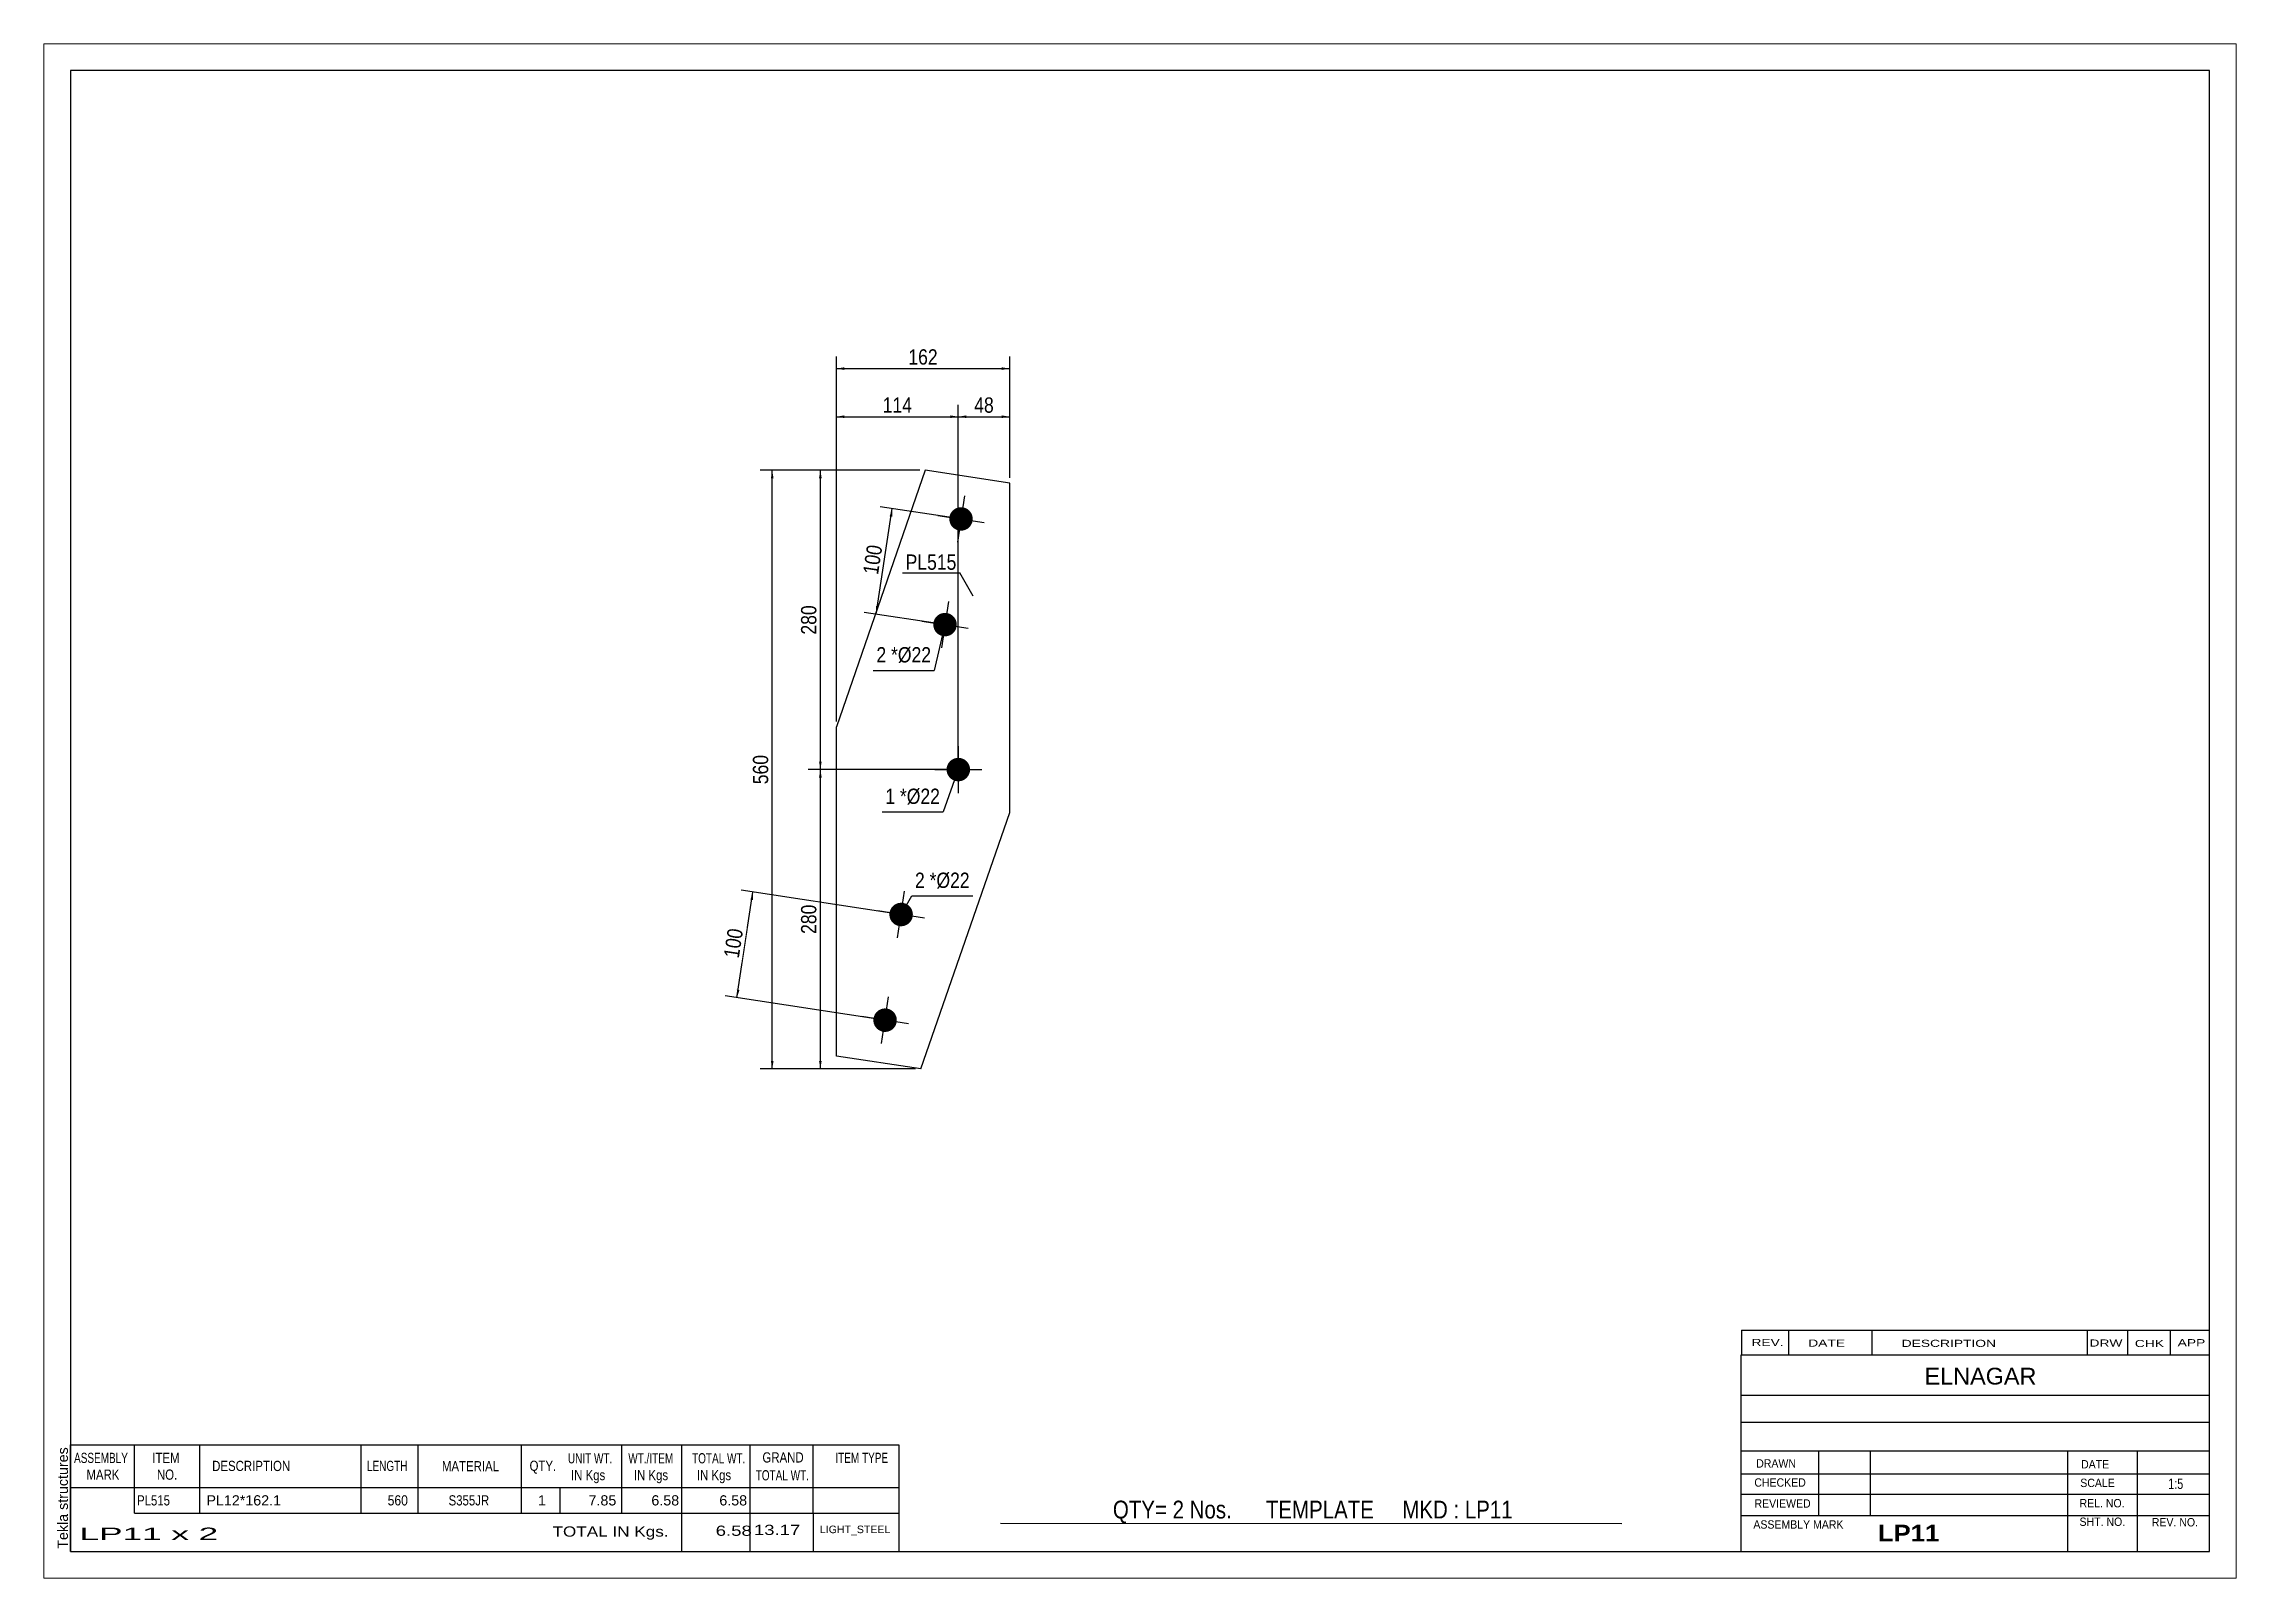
# Paper-space layout 'Layout1' of a CAD drawing. Header units: millimetres. Extents: x 0 to 410, y 0 to 287.
# The model-space entities are those that its viewports show. They can reach past a viewport. Long polylines and large blocks are cut down to what shows.
import ezdxf

# ---------------------------------------------------------------- set-up
doc = ezdxf.new("R2010")
doc.units = ezdxf.units.MM
doc.layers.add('Viewport layer', color=7, linetype='Continuous', plot=False)
doc.styles.add('Arial', font='ARIAL.TTF', dxfattribs={"height": 0.2})
doc.styles.add('Arial Bold', font='ARIALBD.TTF', dxfattribs={"height": 0.2})
doc.styles.add('Arial Narrow', font='ARIALN.TTF', dxfattribs={"height": 0.2})

# ---------------------------------------------------------------- blocks, each defined once
blk = doc.blocks.new('Unknown-629109844-1212')
at = {"color": 5, "linetype": 'Continuous'}
for p, q in [((256.78, 130.75), (-143.22, 130.75)), ((-143.22, 130.75), (-143.22, -146.25)), ((256.78, -146.25), (256.78, 130.75)), ((-143.22, -146.25), (256.78, -146.25))]:
    blk.add_line(p, q, dxfattribs=at)
at = {"color": 174, "linetype": 'Continuous', "style": 'Arial'}
blk.add_text('Tekla structures', height=1.9102, rotation=90, dxfattribs=at).set_placement((-143.72, -145.75))
blk = doc.blocks.new('Bolt-629109844-1282 - 1222')
at = {"linetype": 'Continuous'}
for points in [[(9.93, -26.78, -1), (14.28, -27.44, -1)], [(6.93, -46.55, -1), (11.28, -47.21, -1)]]:
    blk.add_hatch(color=3, dxfattribs=at).paths.add_polyline_path(points)
at = {"color": 3, "linetype": 'Continuous'}
for p, q in [((11.44, -31.46), (12.76, -22.76)), ((16.45, -27.77), (7.75, -26.45)), ((8.45, -51.23), (9.77, -42.53)), ((13.46, -47.54), (4.76, -46.22))]:
    blk.add_line(p, q, dxfattribs=at)
blk = doc.blocks.new('Part-629109844-1241 - 1222')
at = {"color": 2, "linetype": 'Continuous'}
for p, q in [((16.59, 55.99), (0, 8)), ((32.41, 53.59), (16.59, 55.99)), ((32.41, -8), (32.41, 53.59)), ((0, -53.59), (0, 8)), ((15.82, -55.99), (32.41, -8)), ((15.82, -55.99), (0, -53.59))]:
    blk.add_line(p, q, dxfattribs=at)
blk = doc.blocks.new('Bolt-629109844-1277 - 1222')
at = {"linetype": 'Continuous'}
for points in [[(25.48, 46.55, -1), (21.13, 47.21, -1)], [(22.49, 26.78, -1), (18.14, 27.44, -1)]]:
    blk.add_hatch(color=3, dxfattribs=at).paths.add_polyline_path(points)
at = {"color": 3, "linetype": 'Continuous'}
for p, q in [((23.97, 51.23), (22.65, 42.53)), ((18.96, 47.54), (27.66, 46.22)), ((20.97, 31.46), (19.65, 22.76)), ((15.96, 27.77), (24.66, 26.45))]:
    blk.add_line(p, q, dxfattribs=at)
blk = doc.blocks.new('Bolt-629109844-1318 - 1222')
at = {"linetype": 'Continuous'}
blk.add_hatch(color=3, dxfattribs=at).paths.add_polyline_path([(22.8, 2.2, -1), (22.8, -2.2, -1)])
at = {"color": 3, "linetype": 'Continuous'}
for p, q in [((22.8, 4.4), (22.8, -4.4)), ((18.4, 0), (27.2, 0))]:
    blk.add_line(p, q, dxfattribs=at)
blk = doc.blocks.new('StraightDimension-629109844-1331 - 1222')
at = {"linetype": 'Continuous'}
for points in [[(24.3, 65.75), (22.8, 66), (24.3, 66.25)], [(30.91, 66.25), (32.41, 66), (30.91, 65.75)]]:
    blk.add_hatch(color=7, dxfattribs=at).paths.add_polyline_path(points)
at = {"color": 7, "linetype": 'Continuous'}
for p, q in [((22.8, 1), (22.8, 68.25)), ((22.8, 66), (32.41, 66)), ((32.41, 54.59), (32.41, 68.25))]:
    blk.add_line(p, q, dxfattribs=at)
at = {"color": 0}
blk.add_wipeout([(30.04, 66.15), (30.04, 70.35), (25.18, 70.35), (25.18, 66.15)], dxfattribs=at)
at = {"color": 3, "style": 'Arial Narrow'}
blk.add_text('48', height=2.863, dxfattribs=at).set_placement((25.78, 66.75))
blk = doc.blocks.new('StraightDimension-629109844-1357 - 1222')
at = {"linetype": 'Continuous'}
for points in [[(1.5, 65.75), (0, 66), (1.5, 66.25)], [(21.3, 66.25), (22.8, 66), (21.3, 65.75)]]:
    blk.add_hatch(color=7, dxfattribs=at).paths.add_polyline_path(points)
at = {"color": 7, "linetype": 'Continuous'}
for p, q in [((0, 9), (0, 68.25)), ((0, 66), (22.8, 66)), ((22.8, 1), (22.8, 68.25))]:
    blk.add_line(p, q, dxfattribs=at)
at = {"color": 0}
blk.add_wipeout([(14.74, 66.15), (14.74, 70.35), (8.06, 70.35), (8.06, 66.15)], dxfattribs=at)
at = {"color": 3, "style": 'Arial Narrow'}
blk.add_text('114', height=2.863, dxfattribs=at).set_placement((8.66, 66.75))
blk = doc.blocks.new('StraightDimension-629109844-1374 - 1222')
at = {"linetype": 'Continuous'}
for points in [[(1.5, 74.75), (0, 75), (1.5, 75.25)], [(30.91, 75.25), (32.41, 75), (30.91, 74.75)]]:
    blk.add_hatch(color=7, dxfattribs=at).paths.add_polyline_path(points)
at = {"color": 7, "linetype": 'Continuous'}
for p, q in [((0, 9), (0, 77.25)), ((0, 75), (32.41, 75)), ((32.41, 54.59), (32.41, 77.25))]:
    blk.add_line(p, q, dxfattribs=at)
at = {"color": 0}
blk.add_wipeout([(19.55, 75.15), (19.55, 79.35), (12.86, 79.35), (12.86, 75.15)], dxfattribs=at)
at = {"color": 3, "style": 'Arial Narrow'}
blk.add_text('162', height=2.863, dxfattribs=at).set_placement((13.46, 75.75))
blk = doc.blocks.new('StraightDimension-629109844-1383 - 1222')
at = {"linetype": 'Continuous'}
for points in [[(-3.25, 54.49), (-3, 55.99), (-2.75, 54.49)], [(-2.75, 1.5), (-3, 0), (-3.25, 1.5)]]:
    blk.add_hatch(color=7, dxfattribs=at).paths.add_polyline_path(points)
at = {"color": 7, "linetype": 'Continuous'}
for p, q in [((15.59, 55.99), (-5.25, 55.99)), ((-3, 0), (-3, 55.99)), ((21.8, 0), (-5.25, 0))]:
    blk.add_line(p, q, dxfattribs=at)
at = {"color": 0}
blk.add_wipeout([(-3.15, 31.34), (-7.35, 31.34), (-7.35, 24.65), (-3.15, 24.65)], dxfattribs=at)
at = {"color": 3, "style": 'Arial Narrow'}
blk.add_text('280', height=2.863, rotation=90.0002, dxfattribs=at).set_placement((-3.75, 25.25))
blk = doc.blocks.new('StraightDimension-629109844-1402 - 1222')
at = {"linetype": 'Continuous'}
for points in [[(-3.25, -1.5), (-3, 0), (-2.75, -1.5)], [(-2.75, -54.49), (-3, -55.99), (-3.25, -54.49)]]:
    blk.add_hatch(color=7, dxfattribs=at).paths.add_polyline_path(points)
at = {"color": 7, "linetype": 'Continuous'}
for p, q in [((21.8, 0), (-5.25, 0)), ((-3, -55.99), (-3, 0)), ((14.82, -55.99), (-5.25, -55.99))]:
    blk.add_line(p, q, dxfattribs=at)
at = {"color": 0}
blk.add_wipeout([(-3.15, -24.65), (-7.35, -24.65), (-7.35, -31.34), (-3.15, -31.34)], dxfattribs=at)
at = {"color": 3, "style": 'Arial Narrow'}
blk.add_text('280', height=2.863, rotation=90.0002, dxfattribs=at).set_placement((-3.75, -30.74))
blk = doc.blocks.new('StraightDimension-629109844-1419 - 1222')
at = {"linetype": 'Continuous'}
for points in [[(-12.25, 54.49), (-12, 55.99), (-11.75, 54.49)], [(-11.75, -54.49), (-12, -55.99), (-12.25, -54.49)]]:
    blk.add_hatch(color=7, dxfattribs=at).paths.add_polyline_path(points)
at = {"color": 7, "linetype": 'Continuous'}
for p, q in [((15.59, 55.99), (-14.25, 55.99)), ((-12, -55.99), (-12, 55.99)), ((14.82, -55.99), (-14.25, -55.99))]:
    blk.add_line(p, q, dxfattribs=at)
at = {"color": 0}
blk.add_wipeout([(-12.15, 3.34), (-16.35, 3.34), (-16.35, -3.34), (-12.15, -3.34)], dxfattribs=at)
at = {"color": 3, "style": 'Arial Narrow'}
blk.add_text('560', height=2.863, rotation=90.0002, dxfattribs=at).set_placement((-12.75, -2.74))
blk = doc.blocks.new('StraightDimension-629109844-1431 - 1222')
at = {"linetype": 'Continuous'}
for points in [[(9.96, 47.39), (10.43, 48.83), (10.45, 47.31)], [(7.91, 30.5), (7.43, 29.06), (7.41, 30.58)]]:
    blk.add_hatch(color=7, dxfattribs=at).paths.add_polyline_path(points)
at = {"color": 7, "linetype": 'Continuous'}
for p, q in [((7.43, 29.06), (10.43, 48.83)), ((22.32, 47.03), (8.2, 49.17)), ((19.32, 27.26), (5.21, 29.39))]:
    blk.add_line(p, q, dxfattribs=at)
at = {"color": 0}
blk.add_wipeout([(9.28, 42.27), (5.13, 42.9), (4.13, 36.29), (8.28, 35.66)], dxfattribs=at)
at = {"color": 3, "style": 'Arial Narrow'}
blk.add_text('100', height=2.863, rotation=81.3887, dxfattribs=at).set_placement((7.78, 36.35))
blk = doc.blocks.new('StraightDimension-629109844-1443 - 1222')
at = {"linetype": 'Continuous'}
for points in [[(-16.08, -24.36), (-15.61, -22.91), (-15.58, -24.43)], [(-18.13, -41.24), (-18.6, -42.69), (-18.62, -41.17)]]:
    blk.add_hatch(color=7, dxfattribs=at).paths.add_polyline_path(points)
at = {"color": 7, "linetype": 'Continuous'}
for p, q in [((-18.6, -42.69), (-15.61, -22.91)), ((11.11, -26.96), (-17.83, -22.57)), ((8.12, -46.73), (-20.83, -42.35))]:
    blk.add_line(p, q, dxfattribs=at)
at = {"color": 0}
blk.add_wipeout([(-16.75, -29.47), (-20.9, -28.84), (-21.9, -35.45), (-17.75, -36.08)], dxfattribs=at)
at = {"color": 3, "style": 'Arial Narrow'}
blk.add_text('100', height=2.863, rotation=81.3887, dxfattribs=at).set_placement((-18.26, -35.4))
blk = doc.blocks.new('CBS_CALLOFF-629109844-1558')
at = {"color": 7, "linetype": 'Continuous'}
blk.add_line((30.66, -140.98), (146.89, -141), dxfattribs=at)
at = {"color": 3, "linetype": 'Continuous', "style": 'Arial Narrow'}
blk.add_text('QTY= 2 Nos.      TEMPLATE     MKD : LP11', height=3.3405, dxfattribs=at).set_placement((51.71, -140.09))
blk = doc.blocks.new('CBS_BOM-629109844-1557')
at = {"color": 7, "linetype": 'Continuous'}
for p, q in [((-143.25, -134.28), (-143.25, -126.28)), ((-143.25, -126.28), (11.67, -126.28)), ((-131.25, -134.28), (-131.25, -126.28)), ((-119.06, -134.28), (-119.06, -126.28)), ((-88.9, -134.28), (-88.9, -126.28)), ((-78.22, -134.28), (-78.22, -126.28)), ((-58.9, -134.28), (-58.9, -126.28)), ((-40.1, -134.28), (-40.1, -126.28)), ((-28.89, -134.28), (-28.89, -126.28)), ((-16.1, -134.28), (-16.1, -126.28)), ((-4.35, -134.28), (-4.35, -126.28)), ((11.67, -126.29), (11.66, -134.27)), ((-143.25, -134.28), (11.67, -134.28)), ((-143.25, -139.08), (-143.25, -134.28)), ((-131.25, -139.08), (-131.25, -134.28)), ((-119.06, -139.08), (-119.06, -134.28)), ((-88.9, -139.08), (-88.9, -134.28)), ((-78.22, -139.08), (-78.22, -134.28)), ((-58.9, -139.08), (-58.9, -134.28)), ((-51.64, -139.08), (-51.64, -134.28)), ((-40.1, -139.08), (-40.1, -134.28)), ((-28.89, -139.08), (-28.89, -134.28)), ((-16.1, -139.08), (-16.1, -134.28)), ((-4.34, -139.08), (-4.34, -134.28)), ((11.67, -134.29), (11.67, -139.08)), ((-143.25, -146.28), (-143.25, -139.1)), ((-131.25, -139.08), (11.67, -139.08)), ((-28.89, -146.28), (-28.89, -139.1)), ((-16.1, -146.28), (-16.1, -139.1)), ((-4.3, -146.28), (-4.3, -139.1)), ((11.67, -139.08), (11.67, -146.28)), ((-143.25, -146.28), (11.67, -146.28))]:
    blk.add_line(p, q, dxfattribs=at)
at = {"color": 3, "linetype": 'Continuous', "style": 'Arial'}
for s, height, width, p in [('ASSEMBLY', 1.91, 0.7, (-142.57, -129.71)), ('MARK', 1.91, 0.8, (-140.25, -132.84)), ('ITEM', 1.91, 0.8, (-127.93, -129.71)), ('NO.', 1.91, 0.8, (-127.07, -132.84)), ('DESCRIPTION', 1.9102, 0.8, (-116.74, -131.21)), ('LENGTH', 1.91, 0.7, (-87.79, -131.21)), ('MATERIAL', 1.91, 0.8, (-73.77, -131.26)), ('QTY.', 1.91, 0.8, (-57.38, -131.18)), ('UNIT WT.', 1.91, 0.7, (-50.21, -129.78)), ('IN Kgs', 1.91, 0.8, (-49.63, -132.92)), ('WT./ITEM', 1.91, 0.7, (-38.92, -129.78)), ('IN Kgs', 1.91, 0.8, (-37.88, -132.92)), ('TOTAL WT.', 1.91, 0.7, (-26.99, -129.78)), ('IN Kgs', 1.91, 0.8, (-26.09, -132.92)), ('TOTAL WT.', 1.91, 0.7, (-15.09, -132.96)), ('GRAND', 1.91, 0.8, (-13.83, -129.62)), ('ITEM TYPE', 1.91, 0.7, (-0.19, -129.7))]:
    blk.add_text(s, height=height, dxfattribs=dict(at, width=width)).set_placement(p)
at = {"color": 7, "linetype": 'Continuous', "style": 'Arial'}
for s, width, p in [('PL515', 0.8, (-130.8, -137.65)), ('560', 0.85, (-83.92, -137.65)), ('S355JR', 0.8, (-72.53, -137.65))]:
    blk.add_text(s, height=1.91, dxfattribs=dict(at, width=width)).set_placement(p)
for s, p in [('PL12*162.1', (-117.81, -137.65)), ('1', (-55.81, -137.65)), ('7.85', (-46.35, -137.65)), ('6.58', (-34.6, -137.65)), ('6.58', (-21.89, -137.65))]:
    blk.add_text(s, height=1.91, dxfattribs=at).set_placement(p)
at = {"color": 6, "linetype": 'Continuous', "style": 'Arial'}
for s, height, width, p in [('LP11 x 2', 2.292, 2.05, (-141.53, -144.09)), ('TOTAL IN Kgs.', 1.9102, 1.2, (-53.09, -143.48)), ('6.58', 1.91, 1.3, (-22.57, -143.33)), ('13.17', 1.91, 1.3, (-15.43, -143.17))]:
    blk.add_text(s, height=height, dxfattribs=dict(at, width=width)).set_placement(p)
blk.add_text('LIGHT_STEEL', height=1.4135, dxfattribs=at).set_placement((-3.08, -142.83))
blk = doc.blocks.new('CBS_NAME_BLOG-629109844-1559')
at = {"color": 7, "linetype": 'Continuous'}
for p, q in [((169.19, -146.21), (169.18, -109.5)), ((169.19, -109.5), (256.7, -109.5)), ((169.19, -117.04), (256.71, -117.04)), ((169.26, -122.09), (256.78, -122.09)), ((169.19, -127.46), (256.7, -127.46)), ((183.71, -139.57), (183.71, -127.47)), ((193.39, -139.54), (193.39, -127.47)), ((230.31, -146.21), (230.31, -127.48)), ((243.36, -146.21), (243.36, -127.47)), ((169.19, -131.76), (256.78, -131.74)), ((169.19, -135.51), (256.7, -135.51)), ((169.19, -139.55), (256.7, -139.55)), ((169.19, -146.25), (256.78, -146.25))]:
    blk.add_line(p, q, dxfattribs=at)
at = {"color": 3, "linetype": 'Continuous', "style": 'Arial'}
blk.add_text('ELNAGAR', height=3.133, dxfattribs=at).set_placement((203.51, -115.03))
at = {"color": 3, "linetype": 'Continuous'}
for s, height, style, width, p in [('DRAWN', 1.566, 'Arial', 0.9, (172.02, -130.57)), ('DATE', 1.566, 'Arial', 0.9, (232.78, -130.73)), ('CHECKED', 1.566, 'Arial', 0.9, (171.67, -134.14)), ('SCALE', 1.566, 'Arial', 0.9, (232.63, -134.21)), ('1:5', 1.957, 'Arial Narrow', 0.9, (249.08, -134.57)), ('REVIEWED', 1.566, 'Arial', 0.9, (171.7, -138.06)), ('REL. NO.', 1.566, 'Arial', 0.9, (232.49, -138.01)), ('ASSEMBLY MARK', 1.5663, 'Arial', 0.9, (171.49, -141.99)), ('LP11', 3.131, 'Arial Bold', 1.1, (194.77, -144.39)), ('SHT. NO.', 1.566, 'Arial', 0.9, (232.49, -141.48)), ('REV. NO.', 1.566, 'Arial', 0.9, (246.01, -141.57))]:
    blk.add_text(s, height=height, dxfattribs=dict(at, style=style, width=width)).set_placement(p)
blk = doc.blocks.new('CBS_REVISION-629109844-1560')
at = {"color": 7, "linetype": 'Continuous'}
for p, q in [((169.27, -104.87), (256.77, -104.87)), ((169.27, -104.87), (169.27, -109.5)), ((178.07, -104.87), (178.07, -109.5)), ((193.66, -104.87), (193.66, -109.44)), ((233.92, -104.87), (233.92, -109.5)), ((241.46, -104.87), (241.46, -109.5)), ((249.41, -104.87), (249.41, -109.5)), ((169.27, -109.5), (256.77, -109.5))]:
    blk.add_line(p, q, dxfattribs=at)
at = {"color": 7, "style": 'Arial Narrow', "width": 1.7}
for s, height, p in [('REV.', 1.326, (171.13, -107.82)), ('APP', 1.326, (250.84, -107.87)), ('DATE', 1.326, (181.75, -107.94)), ('DESCRIPTION', 1.3257, (199.23, -107.99)), ('DRW', 1.326, (234.35, -107.93)), ('CHK', 1.326, (242.83, -108.02))]:
    blk.add_text(s, height=height, dxfattribs=at).set_placement(p)
blk = doc.blocks.new('Mark-629109844-1236 - 1222')
at = {"color": 0}
blk.add_wipeout([(22.46, 37.37), (22.46, 40.37), (12.95, 40.37), (12.95, 37.37)], dxfattribs=at)
blk.add_wipeout([(22.46, 37.37), (22.46, 40.37), (12.95, 40.37), (12.95, 37.37)], dxfattribs=at)
at = {"color": 7, "linetype": 'Continuous'}
for p in [(12.35, 36.77), (25.56, 32.44)]:
    blk.add_line(p, (23.06, 36.77), dxfattribs=at)
at = {"color": 3, "style": 'Arial Narrow'}
blk.add_text('PL515', height=2.863, dxfattribs=at).set_placement((12.95, 37.37))
blk = doc.blocks.new('Mark-629109844-1314 - 1222')
at = {"color": 0}
blk.add_wipeout([(10.98, -6.43), (10.98, -3.43), (9.16, -3.43), (9.16, -6.43)], dxfattribs=at)
blk.add_wipeout([(10.98, -6.43), (10.98, -3.43), (9.16, -3.43), (9.16, -6.43)], dxfattribs=at)
blk.add_wipeout([(13.16, -6.43), (13.16, -3.43), (11.88, -3.43), (11.88, -6.43)], dxfattribs=at)
blk.add_wipeout([(13.16, -6.43), (13.16, -3.43), (11.88, -3.43), (11.88, -6.43)], dxfattribs=at)
at = {"color": 3, "style": 'Arial Narrow'}
blk.add_text('1', height=2.86, dxfattribs=at).set_placement((9.16, -6.43))
at = {"color": 0}
blk.add_wipeout([(19.37, -6.43), (19.37, -3.43), (13.16, -3.43), (13.16, -6.43)], dxfattribs=at)
blk.add_wipeout([(19.37, -6.43), (19.37, -3.43), (13.16, -3.43), (13.16, -6.43)], dxfattribs=at)
at = {"color": 7, "linetype": 'Continuous'}
for p in [(22.8, 0), (8.56, -7.93)]:
    blk.add_line(p, (19.97, -7.93), dxfattribs=at)
at = {"color": 3, "style": 'Arial Narrow'}
for s, height, p in [('*', 2.86, (11.88, -6.43)), ('Ø22', 2.863, (13.16, -6.43))]:
    blk.add_text(s, height=height, dxfattribs=at).set_placement(p)
blk = doc.blocks.new('Mark-629109844-1273 - 1222')
at = {"color": 0}
blk.add_wipeout([(9.32, 20.04), (9.32, 23.04), (7.49, 23.04), (7.49, 20.04)], dxfattribs=at)
blk.add_wipeout([(9.32, 20.04), (9.32, 23.04), (7.49, 23.04), (7.49, 20.04)], dxfattribs=at)
blk.add_wipeout([(11.5, 20.04), (11.5, 23.04), (10.22, 23.04), (10.22, 20.04)], dxfattribs=at)
blk.add_wipeout([(11.5, 20.04), (11.5, 23.04), (10.22, 23.04), (10.22, 20.04)], dxfattribs=at)
at = {"color": 3, "style": 'Arial Narrow'}
blk.add_text('2', height=2.86, dxfattribs=at).set_placement((7.49, 20.04))
at = {"color": 0}
blk.add_wipeout([(17.71, 20.04), (17.71, 23.04), (11.5, 23.04), (11.5, 20.04)], dxfattribs=at)
blk.add_wipeout([(17.71, 20.04), (17.71, 23.04), (11.5, 23.04), (11.5, 20.04)], dxfattribs=at)
at = {"color": 7, "linetype": 'Continuous'}
for p in [(20.31, 27.11), (6.89, 18.54)]:
    blk.add_line(p, (18.31, 18.54), dxfattribs=at)
at = {"color": 3, "style": 'Arial Narrow'}
for s, height, p in [('*', 2.86, (10.22, 20.04)), ('Ø22', 2.863, (11.5, 20.04))]:
    blk.add_text(s, height=height, dxfattribs=at).set_placement(p)
blk = doc.blocks.new('Mark-629109844-1278 - 1222')
at = {"color": 0}
blk.add_wipeout([(16.53, -22.14), (16.53, -19.14), (14.7, -19.14), (14.7, -22.14)], dxfattribs=at)
blk.add_wipeout([(16.53, -22.14), (16.53, -19.14), (14.7, -19.14), (14.7, -22.14)], dxfattribs=at)
at = {"color": 7, "linetype": 'Continuous'}
blk.add_line((12.1, -27.11), (14.1, -23.64), dxfattribs=at)
at = {"color": 0}
blk.add_wipeout([(18.71, -22.14), (18.71, -19.14), (17.43, -19.14), (17.43, -22.14)], dxfattribs=at)
blk.add_wipeout([(18.71, -22.14), (18.71, -19.14), (17.43, -19.14), (17.43, -22.14)], dxfattribs=at)
at = {"color": 3, "style": 'Arial Narrow'}
blk.add_text('2', height=2.86, dxfattribs=at).set_placement((14.7, -22.14))
at = {"color": 0}
blk.add_wipeout([(24.92, -22.14), (24.92, -19.14), (18.71, -19.14), (18.71, -22.14)], dxfattribs=at)
blk.add_wipeout([(24.92, -22.14), (24.92, -19.14), (18.71, -19.14), (18.71, -22.14)], dxfattribs=at)
at = {"color": 7, "linetype": 'Continuous'}
blk.add_line((14.1, -23.64), (25.52, -23.64), dxfattribs=at)
at = {"color": 3, "style": 'Arial Narrow'}
for s, height, p in [('*', 2.86, (17.43, -22.14)), ('Ø22', 2.863, (18.71, -22.14))]:
    blk.add_text(s, height=height, dxfattribs=at).set_placement(p)

msp = doc.modelspace()

# ---------------------------------------------------------------- block references
for name in ['Unknown-629109844-1212', 'Part-629109844-1241 - 1222', 'Bolt-629109844-1277 - 1222', 'Bolt-629109844-1318 - 1222', 'Bolt-629109844-1282 - 1222', 'CBS_REVISION-629109844-1560', 'CBS_NAME_BLOG-629109844-1559', 'CBS_BOM-629109844-1557', 'CBS_CALLOFF-629109844-1558']:
    msp.add_blockref(name, (0, 0))

# ---------------------------------------------------------------- next in the draw order: block references
msp.add_blockref('StraightDimension-629109844-1331 - 1222', (0, 0))

# ---------------------------------------------------------------- next in the draw order: block references
msp.add_blockref('StraightDimension-629109844-1357 - 1222', (0, 0))

# ---------------------------------------------------------------- next in the draw order: block references
msp.add_blockref('StraightDimension-629109844-1374 - 1222', (0, 0))

# ---------------------------------------------------------------- next in the draw order: block references
msp.add_blockref('StraightDimension-629109844-1383 - 1222', (0, 0))

# ---------------------------------------------------------------- next in the draw order: block references
msp.add_blockref('StraightDimension-629109844-1402 - 1222', (0, 0))

# ---------------------------------------------------------------- next in the draw order: block references
msp.add_blockref('StraightDimension-629109844-1419 - 1222', (0, 0))

# ---------------------------------------------------------------- next in the draw order: block references
for name in ['StraightDimension-629109844-1431 - 1222', 'Mark-629109844-1314 - 1222', 'StraightDimension-629109844-1443 - 1222']:
    msp.add_blockref(name, (0, 0))

# ---------------------------------------------------------------- next in the draw order: block references
for name in ['Mark-629109844-1236 - 1222', 'Mark-629109844-1273 - 1222', 'Mark-629109844-1278 - 1222']:
    msp.add_blockref(name, (0, 0))

psp = doc.layouts.get("Layout1")

# ---------------------------------------------------------------- viewports
at = {"layer": 'Viewport layer', "view_target_point": (56.78, -7.75)}
psp.add_viewport(center=(205, 143.5), size=(410, 287), view_center_point=(0, 0), view_height=287, dxfattribs=at)

doc.saveas('drawing.dxf')
